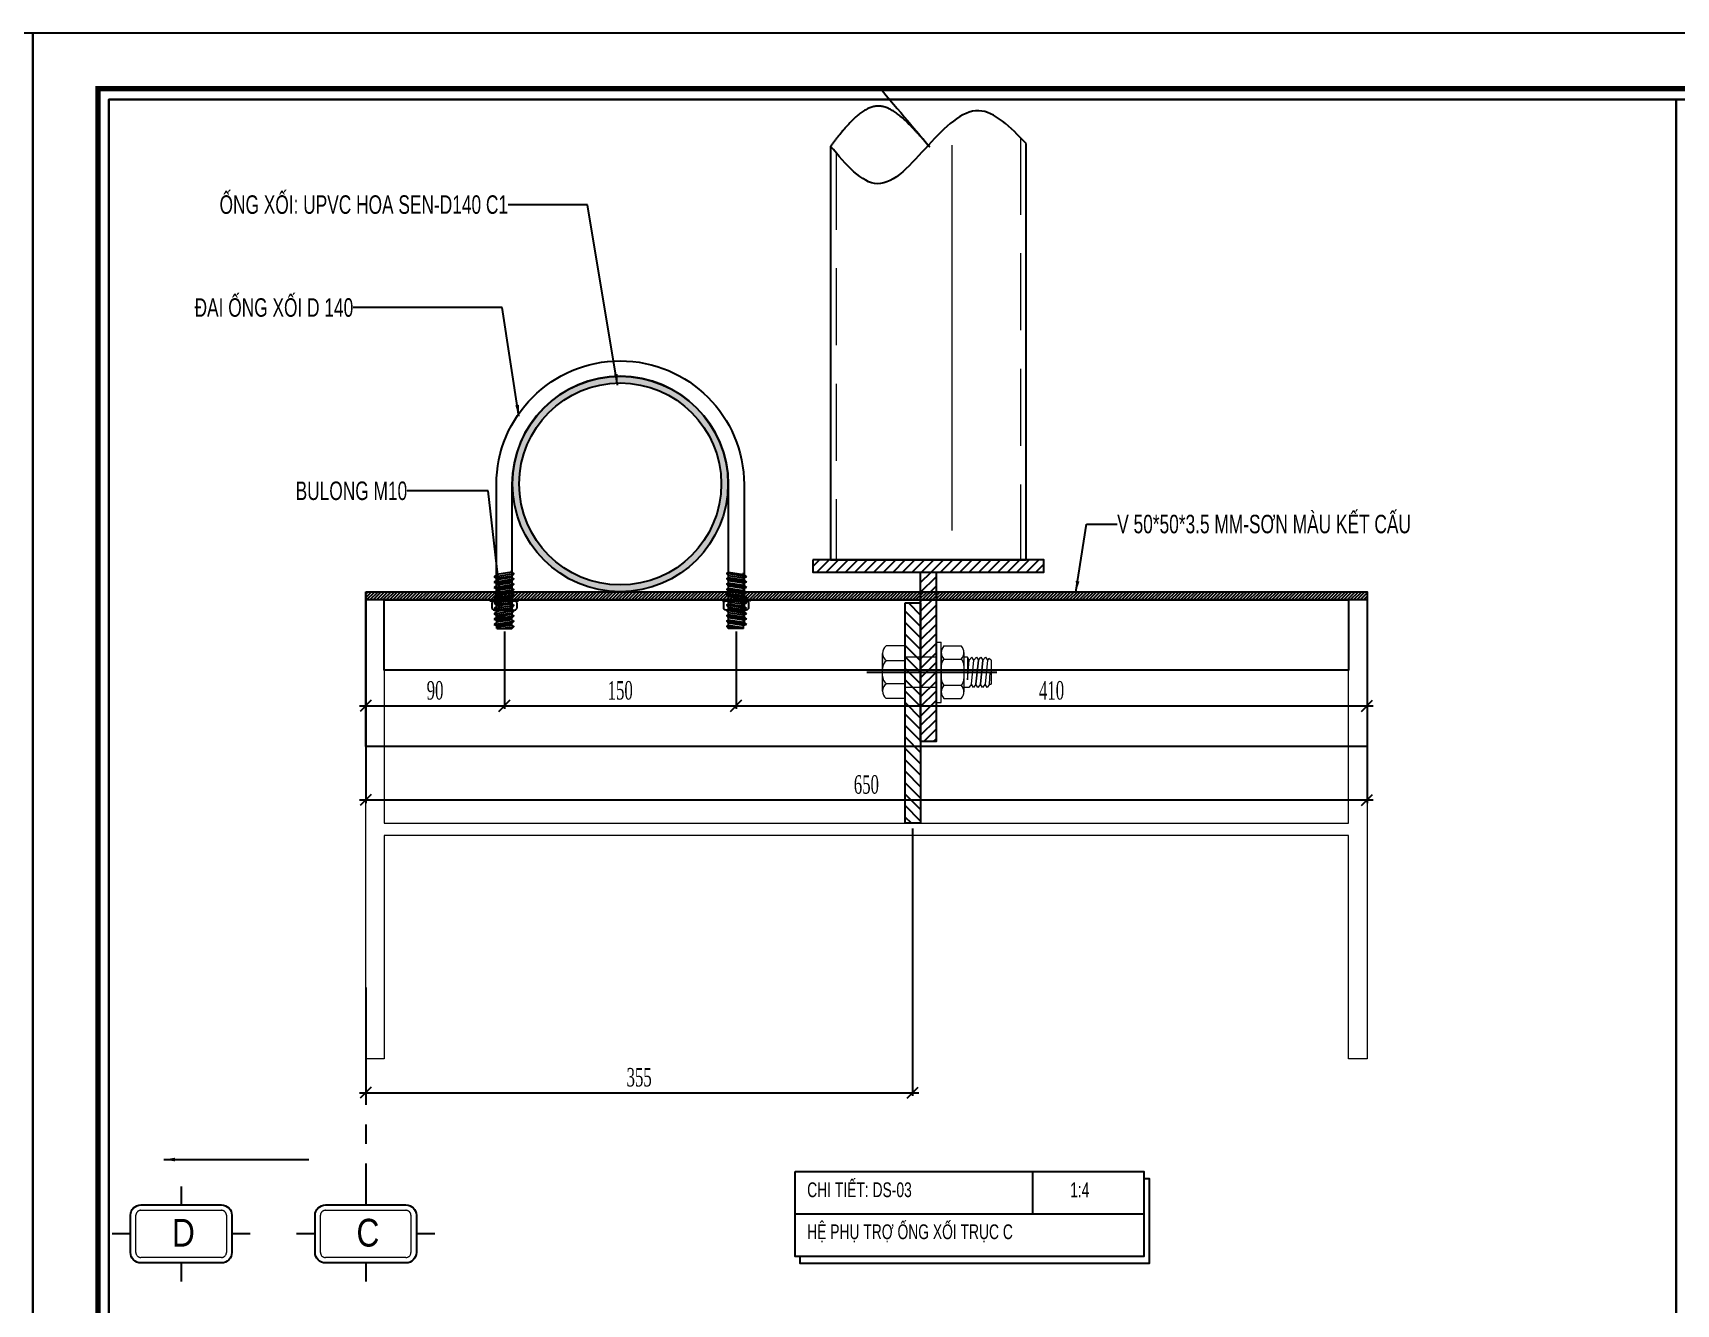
# Model space of a CAD drawing. Header units: inches. Extents: x 1359 to 46357, y -3807 to 191.
# Drawn here: x 24919.5 to 25186.2, y -895.6 to -689.3 of the extents above; entities that cross this region are included whole.
import ezdxf
from ezdxf.enums import TextEntityAlignment as Align

# ---------------------------------------------------------------- set-up
doc = ezdxf.new("R2010")
doc.units = ezdxf.units.IN
doc.header["$MEASUREMENT"] = 0
for name, pattern in [('CENTER', [2, 1.25, -0.25, 0.25, -0.25]), ('CENTER2', [28.575000000000003, 19.05, -3.175, 3.175, -3.175]), ('HIDDEN', [0.375, 0.25, -0.125]), ('XKITLINE00', [0])]:
    doc.linetypes.add(name, pattern=pattern)
for name, color, linetype in [('2', 2, 'Continuous'), ('3', 3, 'Continuous'), ('4', 4, 'Continuous'), ('5', 5, 'Continuous'), ('6', 6, 'Continuous'), ('7', 7, 'Continuous'), ('flashing', 6, 'Continuous'), ('STRUCTURE', 1, 'Continuous')]:
    doc.layers.add(name, color=color, linetype=linetype)
for name, color, linetype, lineweight in [('250', 250, 'Continuous', 9), ('251', 251, 'Continuous', 9), ('8', 8, 'CENTER2', 13), ('Part', 1, 'Continuous', 0)]:
    doc.layers.add(name, color=color, linetype=linetype, lineweight=lineweight)
doc.styles.add('hx2', font='VHARIALN.TTF')
doc.styles.add('ST1', font='vntimeh.shx', dxfattribs={"width": 0.6})
doc.styles.add('ST1H', font='vnshxh.shx', dxfattribs={"width": 0.7})
doc.styles.add('ST4', font='VHARIALN.TTF')
doc.dimstyles.new('3', dxfattribs={"dimtxt": 3.5, "dimasz": 1.8, "dimexe": 1, "dimexo": 0, "dimgap": 1, "dimtad": 1, "dimdec": 0, "dimlfac": 3, "dimzin": 0, "dimdsep": 46, "dimtxsty": 'ST1H', "dimblk": 'OBLIQUE', "dimcen": 1, "dimdle": 1, "dimclrd": 8, "dimclre": 8, "dimclrt": 3, "dimadec": 0, "dimazin": 0, "dimtfac": 1, "dimtdec": 0, "dimtix": 1, "dimtofl": 0, "dimtmove": 1, "dimatfit": 3, "dimfxl": 0.18, "dimtfill": 1, "dimtolj": 1, "dimtzin": 0, "dimlwd": -1, "dimlwe": -1, "dimarcsym": 1})
doc.dimstyles.new('4', dxfattribs={"dimtxt": 3, "dimasz": 1.8, "dimexe": 0.5, "dimexo": 0.5, "dimgap": 1, "dimtad": 1, "dimdec": 0, "dimlfac": 4, "dimzin": 0, "dimdsep": 46, "dimtxsty": 'ST1', "dimblk": 'OBLIQUE', "dimcen": 1, "dimdle": 1, "dimclrd": 8, "dimclre": 8, "dimclrt": 3, "dimadec": 0, "dimazin": 0, "dimtfac": 1, "dimtdec": 0, "dimtix": 1, "dimtmove": 0, "dimatfit": 3, "dimfxl": 0.18, "dimtfill": 1, "dimtolj": 1, "dimtzin": 0, "dimlwd": -1, "dimlwe": -1, "dimarcsym": 1})
pattern_1 = [(225, (15450.28524551971, 6810.093598110247), (-0.7733980419227863, 0.7733980419227862), [])]

# ---------------------------------------------------------------- blocks, each defined once
blk = doc.blocks.new('A2SBCVN-D')
at = {"layer": '2', "color": 157, "linetype": 'Continuous'}
blk.add_lwpolyline([(1.091393642127514e-11, 419.9999999999854), (594.0000000000073, 419.9999999999854), (594.0000000000073, -7.275957614183426e-12), (1.091393642127514e-11, -7.275957614183426e-12)], close=True, dxfattribs=at)
at = {"layer": '2', "color": 167, "linetype": 'Continuous', "const_width": 0.8714327272984848}
blk.add_lwpolyline([(10.58816987433056, 9.067206486941359), (583.4118301256767, 9.067206486941359), (583.4118301256767, 410.9327935130568), (10.58816987433056, 410.9327935130568)], close=True, dxfattribs=at)
at = {"layer": '2', "color": 147, "linetype": 'Continuous'}
blk.add_lwpolyline([(12.33103532923997, 10.81007194152335), (581.6689646713803, 10.81007194152335), (581.6689646713876, 409.1899280584621), (12.33103532923997, 409.1899280584548)], close=True, dxfattribs=at)
at = {"layer": '3', "ltscale": 0.5, "style": 'ST4'}
for tag, height, p in [('TENBANVE', 3, (551.3444923315856, 319.3886398062677)), ('STT', 2.999999999999999, (569.2620654359798, 24.56368701454085))]:
    blk.add_attdef(tag, text='', height=height, dxfattribs=at).set_placement(p, align=Align.MIDDLE_CENTER)
blk = doc.blocks.new('_Oblique')
at = {"color": 0, "linetype": 'ByBlock', "lineweight": -2}
blk.add_line((-0.5, -0.5), (0.5, 0.5), dxfattribs=at)
blk = doc.blocks.new('*D339')
at = {"color": 8, "linetype": 'Continuous', "transparency": 16777216}
for p, q in [((24973.50723700933, -780.5286909040929), (24973.50723700933, -814.3308777917678)), ((25136.00723700945, -780.5286909040929), (25136.00723700945, -814.3308777917678)), ((24972.50723700933, -813.8308777917678), (25137.00723700945, -813.8308777917678))]:
    blk.add_line(p, q, dxfattribs=at)
at = {"layer": 'Defpoints', "color": 0, "transparency": 16777216}
for p in [(24973.50723700933, -780.0286909040929), (25136.00723700945, -780.0286909040929), (25136.00723700945, -813.8308777917678)]:
    blk.add_point(p, dxfattribs=at)
at = {"color": 8, "transparency": 16777216, "xscale": 1.8, "yscale": 1.8, "zscale": 1.8, "rotation": 180}
blk.add_blockref('_Oblique', (24973.50723700933, -813.8308777917678), dxfattribs=at)
at = {"color": 8, "transparency": 16777216, "xscale": 1.8, "yscale": 1.8, "zscale": 1.8}
blk.add_blockref('_Oblique', (25136.00723700945, -813.8308777917678), dxfattribs=at)
at = {"color": 3, "transparency": 16777216, "insert": (25054.75723700939, -811.3308777917678), "char_height": 3, "attachment_point": 5, "style": 'ST1', "bg_fill": 3, "box_fill_scale": 1.25, "bg_fill_color": 256, "bg_fill_true_color": 13158600, "bg_fill_transparency": 7624608}
blk.add_mtext('\\A1;650', dxfattribs=at)
blk = doc.blocks.new('20-4sd')
at = {"layer": '251', "linetype": 'Continuous'}
h = blk.add_hatch(color=256, dxfattribs=at)
edge = h.paths.add_edge_path()
edge.add_ellipse((-1.759459666209295, 1.25394682195838), major_axis=(-0.6015543048899789, 0.601554304889979), ratio=0.9999999999766348, start_angle=260.099385598434, end_angle=314.2081641845218)
edge.add_line((-1.747702882712474, 2.10459183691637), (-0.3791630681371316, 2.10459183691637))
edge.add_ellipse((-0.3674062837380916, 1.2539468242976), major_axis=(0.6015543032349427, 0.6015543032349426), ratio=0.9999999999768499, start_angle=45.7918358784073, end_angle=99.90061448312763)
edge = h.paths.add_edge_path()
edge.add_ellipse((1.759459666063776, 1.253946824228478), major_axis=(0.601554303294296, 0.6015543032942959), ratio=0.9999999999752125, start_angle=45.79183587838985, end_angle=99.90061448155713)
edge.add_ellipse((0.367406284174649, 1.253946823202568), major_axis=(0.6015543040029532, 0.6015543040029532), ratio=0.9999999999870529, start_angle=350.0993855543194, end_angle=404.2081641569645)
edge.add_line((0.379163068078924, 2.10459183691637), (1.747702881664736, 2.10459183691637))
h = blk.add_hatch(color=256, dxfattribs=at)
edge = h.paths.add_edge_path()
edge.add_ellipse((1.823979592125397, -4.561862244394433), major_axis=(0.6233783636934521, 0.623378363693452), ratio=0.9999999999495666, start_angle=181.3971810426293, end_angle=225.0000000165768)
edge.add_line((1.823979592358228, -5.443452380823146), (0.6079931960266549, -5.443452380823146))
edge.add_ellipse((0.6079931968124583, -4.561862242982897), major_axis=(0.6233783647121929, 0.6233783647121928), ratio=0.9999999999829469, start_angle=225.0000000004885, end_angle=268.6028189215918)
edge = h.paths.add_edge_path()
edge.add_line((0.6079931960266549, -3.338860544179624), (1.823979592358228, -3.338860544179624))
edge.add_ellipse((1.82397959206719, -4.220450680575595), major_axis=(-0.6233783636685724, 0.6233783636685725), ratio=0.9999999999404405, start_angle=-45.00000002062124, end_angle=-1.397181045707535)
edge.add_ellipse((0.607993196870666, -4.220450681994407), major_axis=(-0.6233783646923979, 0.6233783646923982), ratio=0.9999999999809288, start_angle=-88.60281891820291, end_angle=-44.99999994569288)
edge = h.paths.add_edge_path()
edge.add_ellipse((-0.6079931979475077, -4.220450681950751), major_axis=(0.6233783646480486, 0.6233783646480485), ratio=0.9999999999926854, start_angle=44.99999994535609, end_angle=88.60281891877352)
edge.add_ellipse((-1.82397959206719, -4.220450677948975), major_axis=(-0.6233783618215938, 0.6233783618215938), ratio=0.9999999999876326, start_angle=-88.60281902281301, end_angle=-45.00000004953327)
edge.add_line((-1.82397959131049, -3.338860544179624), (-0.6079931971034966, -3.338860544179624))
edge = h.paths.add_edge_path()
edge.add_ellipse((-0.6079931978893001, -4.561862243026553), major_axis=(0.6233783646637654, 0.6233783646637654), ratio=0.9999999999554877, start_angle=181.3971810779072, end_angle=225.0000000523456)
edge.add_line((-0.6079931971034966, -5.443452380823146), (-1.82397959131049, -5.443452380823146))
edge.add_ellipse((-1.823979592125397, -4.56186224702833), major_axis=(0.623378361848733, 0.6233783618487329), ratio=0.9999999999781566, start_angle=225.0000000535877, end_angle=268.6028190262178)
blk.add_line((-1.063432974362513, 1.164153218269348e-10), (-1.063432974362513, 1.74644221876224), dxfattribs=at)
at = {"layer": '5', "linetype": 'Continuous', "ltscale": 0.2}
blk.add_line((4.94765117764473e-10, 3.547279271628213), (4.94765117764473e-10, -8.495660170912743), dxfattribs=at)
at = {"layer": '8', "linetype": 'Continuous'}
for p, q in [((-2.431972789985593, 0), (-2.431972789985593, 1.778297062275669)), ((1.747702881606529, 2.10459183691637), (-1.747702882712474, 2.10459183691637)), ((1.063432975381147, 1.164153218269348e-10), (1.063432975381147, 1.74644221876224)), ((2.431972789985593, 1.164153218269348e-10), (2.431972789985593, 1.778297062432102)), ((-2.431972789985593, 0), (2.431972789985593, 0)), ((-1.403061225079, -2.857142857104918), (-1.403061225020792, -5.420079105533659e-05)), ((1.403061224991689, -2.857142857028521), (1.403061224991689, -5.420079105533659e-05)), ((2.796768707485171, -2.857142856988503), (-2.796768707572483, -2.857142857144936)), ((-2.796768707572483, -2.857142857144936), (-2.796768707572483, -3.338860544412455)), ((2.796768707485171, -2.857142856988503), (2.796768707485171, -3.338860544179624)), ((2.796768707485171, -3.338860544179624), (-2.796768707572483, -3.338860544412455)), ((-2.431972790043801, -3.58205782326695), (-2.431972790043801, -5.200255102125084)), ((-1.702380952890962, -3.338860544179624), (1.702380952803651, -3.338860544179624)), ((-1.215986395807704, -3.582057822994102), (-1.215986395807704, -5.200255101968651)), ((1.215986394701758, -3.582057822994102), (1.215986394701758, -5.200255101968651)), ((1.215986394701758, -3.582057822994102), (1.215986394701758, -5.200255101968651)), ((2.43197278995649, -3.582057822994102), (2.43197278995649, -5.200255101968651)), ((-1.823979591339594, -5.443452380823146), (1.823979592358228, -5.443452380823146)), ((-1.702380952890962, -5.443452380823146), (1.702380952803651, -5.443452380823146)), ((-1.403061225049896, -5.760567082441412), (-1.403061225049896, -5.443452380823146)), ((-1.12244898013887, -5.9429650416605), (-1.403061225049896, -5.760567082441412)), ((-1.403061225049896, -5.760567082441412), (0.7015306116663851, -5.760567082441412)), ((-1.403061225049896, -6.181485449724278), (-1.12244898013887, -5.9429650416605)), ((0.7015306116663851, -5.760567082441412), (-1.12244898013887, -5.9429650416605)), ((1.122448980080662, -6.139393613168068), (1.403061224991689, -5.90087320510429)), ((1.403061224991689, -5.90087320510429), (1.403061224991689, -5.443452380823146)), ((-1.12244898013887, -6.363883408903348), (-1.403061225049896, -6.181485449724278)), ((-1.12244898013887, -6.363883408903348), (-1.403061225049896, -6.602403817356389)), ((-1.403061225049896, -6.602403817356389), (-1.12244898013887, -6.784801776262611)), ((-1.12244898013887, -6.784801776262611), (-1.403061225049896, -7.023322184755671)), ((-1.403061225049896, -7.023322184755671), (-1.12244898013887, -7.205720143934741)), ((-1.12244898013887, -7.205720143934741), (-1.403061225049896, -7.444240551998519)), ((-1.403061225049896, -7.444240551998519), (-1.12244898013887, -7.626638511294004)), ((1.122448980080662, -6.139393613168068), (-1.12244898013887, -6.363883408903348)), ((-1.12244898013887, -6.784801776262611), (1.122448980080662, -6.560311980567349)), ((1.122448980080662, -6.560311980567349), (-1.12244898013887, -6.784801776262611)), ((-1.12244898013887, -7.205720143934741), (1.122448980080662, -6.981230347926612)), ((1.122448980080662, -6.981230347926612), (-1.12244898013887, -7.205720143934741)), ((-1.12244898013887, -7.626638511294004), (1.122448980080662, -7.402148715049407)), ((1.403061224991689, -6.321791572347138), (1.122448980080662, -6.139393613168068)), ((1.122448980080662, -6.560311980567349), (1.403061224991689, -6.321791572347138)), ((1.403061224991689, -6.742709939586348), (1.122448980080662, -6.560311980567349)), ((1.122448980080662, -6.981230347926612), (1.403061224991689, -6.742709939586348)), ((1.403061224991689, -7.163628306985629), (1.122448980080662, -6.981230347926612)), ((1.122448980080662, -7.402148715049407), (1.403061224991689, -7.163628306985629)), ((1.403061224991689, -7.584546674621379), (1.122448980080662, -7.402148715049407)), ((1.122448980080662, -7.823067082412308), (1.403061224991689, -7.584546674621379)), ((-1.262755100498907, -7.745898715071235), (-1.12244898013887, -7.626638511294004)), ((-1.12244898013887, -7.963373204915115), (-1.262755100498907, -7.745898715071235)), ((-1.12244898013887, -7.963373204915115), (1.122448980080662, -7.963373204915115)), ((1.122448980080662, -7.823067082412308), (4.94765117764473e-10, -7.891004783738026)), ((4.94765117764473e-10, -7.963373204915115), (4.94765117764473e-10, -7.891004783738026)), ((4.94765117764473e-10, -7.891004783738026), (4.94765117764473e-10, -7.963373204915115)), ((1.122448980080662, -7.823067082412308), (1.122448980080662, -7.963373204915115))]:
    blk.add_line(p, q, dxfattribs=at)
at = {"layer": '8', "linetype": 'Continuous', "extrusion": (0, 0, -1)}
for centre, major_axis, ratio, start_param, end_param in [((-1.75945966647123, 1.253946823257138), (0.6015543039919803, 0.6015543039919804), 0.9999999999621754, 4.586135294371404, 6.455983626424244), ((-0.3674062843783759, 1.253946823257138), (0.6015543040104581, 0.6015543040104582), 0.9999999999660201, 4.539590661159192, 5.511607288455195), ((1.759459665365284, 1.253946823257138), (0.6015543039955626, 0.6015543039955629), 0.999999999994589, 4.539590661154353, 6.409438993195561), ((-1.823979591339594, -4.220450680350041), (-0.6233783634504945, 0.6233783634504944), 0.9999999999772056, 0.02438540751693826, 1.546410919255164), ((1.823979592358228, -4.220450680350041), (-0.6233783634504945, 0.6233783634504944), 0.9999999999772056, 0.02438540751693826, 1.546410919255164), ((-1.823979591339594, -4.561862244881922), (0.6233783634504945, 0.6233783634504946), 0.9999999999772056, 1.595181734334629, 3.117207246072854), ((-0.6079931971617043, -4.561862244881922), (-0.6233783634601564, 0.6233783634601563), 0.9999999999569863, 3.926990817008748, 4.688003572851141), ((0.6079931960266549, -4.561862244881922), (0.6233783634601563, 0.6233783634601564), 0.9999999999569864, 1.595181734328445, 2.356194490170838), ((1.823979592358228, -4.561862244881922), (0.6233783634504945, 0.6233783634504946), 0.9999999999772056, 1.595181734334629, 3.117207246072854)]:
    blk.add_ellipse(centre, major_axis=major_axis, ratio=ratio, start_param=start_param, end_param=end_param, dxfattribs=at)
at = {"layer": '8', "linetype": 'Continuous', "extrusion": (0, 0, -0.9999999999999998)}
for centre, major_axis, ratio, start_param, end_param in [((0.367406283330638, 1.253946823257138), (-0.6015543040104581, 0.6015543040104581), 0.9999999999660203, 0.7715780187243905, 1.743594646020395), ((-0.6079931971617043, -4.220450680350041), (-0.6233783634322816, 0.6233783634322816), 0.9999999999918515, 0.02438540753479524, 0.7853981634015225), ((0.6079931960266549, -4.220450680350041), (0.6233783634322816, 0.6233783634322816), 0.9999999999918521, -0.7853981634015224, -0.02438540753479534)]:
    blk.add_ellipse(centre, major_axis=major_axis, ratio=ratio, start_param=start_param, end_param=end_param, dxfattribs=at)
blk = doc.blocks.new('*D340')
at = {"color": 8, "linetype": 'Continuous', "transparency": 16777216}
for p, q in [((25062.26241697044, -818.4498457345442), (25062.26241697044, -861.8402720019271)), ((24973.50723700933, -855.6116306270319), (24973.50723700933, -861.8402720019271)), ((24972.50723700933, -861.3402720019271), (25063.26241697044, -861.3402720019271))]:
    blk.add_line(p, q, dxfattribs=at)
at = {"layer": 'Defpoints', "color": 0, "transparency": 16777216}
for p in [(25062.26241697044, -817.9498457345442), (24973.50723700933, -855.1116306270319), (25062.26241697044, -861.3402720019271)]:
    blk.add_point(p, dxfattribs=at)
at = {"color": 8, "transparency": 16777216, "xscale": 1.8, "yscale": 1.8, "zscale": 1.8, "rotation": 180}
blk.add_blockref('_Oblique', (24973.50723700933, -861.3402720019271), dxfattribs=at)
at = {"color": 8, "transparency": 16777216, "xscale": 1.8, "yscale": 1.8, "zscale": 1.8}
blk.add_blockref('_Oblique', (25062.26241697044, -861.3402720019271), dxfattribs=at)
at = {"color": 3, "transparency": 16777216, "insert": (25017.88482698988, -858.8402720019271), "char_height": 3, "attachment_point": 5, "style": 'ST1', "bg_fill": 3, "box_fill_scale": 1.25, "bg_fill_color": 256, "bg_fill_true_color": 13158600, "bg_fill_transparency": 7626156}
blk.add_mtext('\\A1;355', dxfattribs=at)
blk = doc.blocks.new('A$C5CEA6A65')
at = {"layer": '7'}
for p, q in [((0.2749502682709135, 4.443051352696784), (0.2749502682709135, 3.404839639326383)), ((0.8553731252322905, 4.736352352672839), (3.930595980433282, 4.736352352672839)), ((0.8553731252322905, 4.736352352672839), (3.930595980433282, 4.736352352672839)), ((0.8553731252322905, 4.736352352672839), (3.930595980433282, 4.736352352672839)), ((0.8553731252322905, 3.111538639452192), (3.930595980433282, 3.111538639452192)), ((1.435795981844421, 4.443051352602197), (1.435795981844421, 3.404839639522834)), ((3.35017312358832, 4.443051352602197), (3.35017312358832, 3.404839639522834)), ((4.511018837161828, 4.443051352602197), (4.511018837161828, 3.40483963942097))]:
    blk.add_line(p, q, dxfattribs=at)
blk.add_lwpolyline([(4.785955979896244, 4.736352352672839), (4.785955979896244, 4.88539235261851), (1.312553649768233e-05, 4.88539235261851), (1.312553649768233e-05, 4.736352352672839)], close=True, dxfattribs=at)
for centre, radius, start, end in [((0.8553731252322905, 4.015393049528939), 0.7209593032272004, 36.38296368869313, 143.6170363113069), ((0.8553731252322905, 3.832497942690679), 0.7209593032272004, 216.3829636886931, 323.6170363113068), ((2.392984552716371, 3.027808166967588), 1.708544185773726, 55.92785501076606, 124.0721449892339), ((2.392984552716371, 4.820082825157442), 1.708544185773726, 235.9278550107661, 304.0721449892339), ((3.930595980433282, 4.015393049528939), 0.7209593032272004, 36.38296368869313, 143.6170363113069), ((3.930595980433282, 3.832497942690679), 0.7209593032272004, 216.3829636886931, 323.6170363113068)]:
    blk.add_arc(centre, radius, start, end, dxfattribs=at)
at = {"layer": 'STRUCTURE', "color": 1, "linetype": 'Continuous'}
for p, q in [((0.6369295753538609, 8.790387337045104), (3.988439539039973, 9.347911263168498)), ((0.636929577041883, 7.892081422949559), (3.988439540727995, 8.449605349058402)), ((1.12912770913681, 9.187081457268505), (1.129127708612941, 9.49012784459046)), ((1.129127710824832, 8.288775543165684), (1.129127710242756, 8.59182193048764)), ((3.656841379590333, 9.567489019202185), (3.656841379066464, 9.87053540652414)), ((3.656841381278355, 8.669183105099364), (3.656841380696278, 8.972229492428596)), ((0.6369295787299052, 6.993775508846738), (3.988439542416018, 7.551299434962857)), ((0.6369295804179274, 6.095469594743918), (3.98843954410404, 6.652993520867312)), ((0.6369295820477419, 5.196800365534727), (3.988439545733854, 5.754324291650846)), ((1.129127712512854, 7.390469629062864), (1.129127711930778, 7.69351601638482)), ((1.129127714142669, 6.492163714967319), (1.129127713560592, 6.795210102289275)), ((1.129127715830691, 5.593494485758129), (1.129127715248615, 5.896540873087361)), ((3.656841382966377, 7.770877190996544), (3.6568413823843, 8.0739235783185)), ((3.656841384654399, 6.872571276900999), (3.656841384014115, 7.175617664222955)), ((3.656841386284214, 5.973902047684533), (3.656841385760345, 6.276948435013765)), ((0.636929583735764, 4.298494451431907), (3.988439547421876, 4.856018377555301)), ((0.6369295854237862, 3.400188537329086), (3.988439549109899, 3.957712463459757)), ((0.6369295871118084, 2.501882623233541), (3.988439550797921, 3.059406549356936)), ((1.129127717518713, 4.695188571655308), (1.129127716936637, 4.998234958977264)), ((1.129127719206735, 3.796882657552487), (1.129127718624659, 4.099929044881719)), ((1.12912772083655, 2.898576743449667), (1.129127720312681, 3.201623130778898)), ((3.656841387972236, 5.075596133581712), (3.656841387448367, 5.378642520910944)), ((3.656841389660258, 4.177290219478891), (3.656841389078181, 4.480336606808123)), ((3.65684139134828, 3.278984305383347), (3.656841390707996, 3.582030692712578)), ((0.6369295887998305, 1.603213394017075), (3.988439552427735, 2.160737320147746)), ((0.636929590429645, 0.7049074799215305), (3.988439554115757, 1.262431406037649)), ((1.129127722524572, 1.999907514247752), (1.129127721942496, 2.302953901569708)), ((1.129127724212594, 1.101601600137656), (1.129127723630518, 1.404647987466888)), ((1.129127725900616, 4.496185283642262e-06), (1.12912772531854, 0.5063420733640669)), ((1.799555656732991, 4.496199835557491e-06), (3.98843955580378, 0.3641254919421044)), ((3.656841393036302, 2.380315076181432), (3.656841392396018, 2.683361463503388)), ((3.656841394666117, 1.482009162071336), (3.656841394142248, 1.785055549400568)), ((3.656841396295931, 0.5837032479757909), (3.65684139583027, 0.8867496352977469))]:
    blk.add_line(p, q, dxfattribs=at)
for points in [[(0.6369295753538609, 8.790387337045104), (1.129127710242756, 8.591458615388547), (3.659584311710205, 8.983790267418954), (3.988439539039973, 9.347911263168498), (3.656841379590333, 9.567489019202185), (1.12912770913681, 9.187081457268505), (0.6369295753538609, 8.790387337045104)], [(0.636929577041883, 7.892081422949559), (1.129127711930778, 7.69315270127845), (3.659584313398227, 8.085484353316133), (3.988439540727995, 8.449605349058402), (3.656841381278355, 8.669183105099364), (1.129127710824832, 8.288775543165684), (0.636929577041883, 7.892081422949559)], [(0.6369295787299052, 6.993775508846738), (1.129127713560592, 6.794846787182905), (3.659584315086249, 7.187178439213312), (3.988439542416018, 7.551299434962857), (3.656841382966377, 7.770877190996544), (1.129127712512854, 7.390469629062864), (0.6369295787299052, 6.993775508846738)], [(0.6369295804179274, 6.095469594743918), (1.129127715248615, 5.896540873087361), (3.659584316774271, 6.288872525110492), (3.98843954410404, 6.652993520867312), (3.656841384654399, 6.872571276900999), (1.129127714142669, 6.492163714967319), (0.6369295804179274, 6.095469594743918)], [(0.6369295820477419, 5.196800365534727), (1.129127716936637, 4.997871643870894), (3.659584318462294, 5.390203295908577), (3.988439545733854, 5.754324291650846), (3.656841386284214, 5.973902047684533), (1.129127715830691, 5.593494485758129), (0.6369295820477419, 5.196800365534727)], [(0.636929583735764, 4.298494451431907), (1.129127718624659, 4.099565729768074), (3.659584320092108, 4.491897381805757), (3.988439547421876, 4.856018377555301), (3.656841387972236, 5.075596133581712), (1.129127717518713, 4.695188571655308), (0.636929583735764, 4.298494451431907)], [(0.6369295854237862, 3.400188537329086), (1.129127720312681, 3.201259815672529), (3.65958432178013, 3.593591467702936), (3.988439549109899, 3.957712463459757), (3.656841389660258, 4.177290219478891), (1.129127719206735, 3.796882657552487), (0.6369295854237862, 3.400188537329086)], [(0.6369295871118084, 2.501882623233541), (1.129127721942496, 2.302953901569708), (3.659584323468152, 2.695285553607391), (3.988439550797921, 3.059406549356936), (3.65684139134828, 3.278984305383347), (1.12912772083655, 2.898576743449667), (0.6369295871118084, 2.501882623233541)], [(0.6369295887998305, 1.603213394017075), (1.129127723630518, 1.404284672360518), (3.659584325156175, 1.796616324390925), (3.988439552427735, 2.160737320147746), (3.656841393036302, 2.380315076181432), (1.129127722524572, 1.999907514247752), (0.6369295887998305, 1.603213394017075)], [(0.636929590429645, 0.7049074799215305), (1.12912772531854, 0.5059787582576973), (3.659584326844197, 0.8983104102953803), (3.988439554115757, 1.262431406037649), (3.656841394666117, 1.482009162071336), (1.129127724212594, 1.101601600137656), (0.636929590429645, 0.7049074799215305)], [(1.129127725900616, 4.496199835557491e-06), (3.659584328474011, 4.496199835557491e-06), (3.98843955580378, 0.3641254919421044), (3.656841396295931, 0.5837032479757909), (1.129127725900616, 0.2032956859984552)]]:
    blk.add_lwpolyline(points, dxfattribs=at)
blk = doc.blocks.new('TENTRUC')
at = {"layer": '7'}
for p, q in [((0, 8.266970550143014), (0, 10.2649427518736)), ((-7.478138170827151, 5.132471375934983), (-5.480165969089285, 5.132471375934983)), ((5.48016596908019, 5.132471375934983), (7.478138170818056, 5.132471375934983)), ((0, 0), (0, 1.997972201734228))]:
    blk.add_line(p, q, dxfattribs=at)
blk.add_lwpolyline([(-4.35629096908815, 8.266970550143014), (4.356290969080874, 8.266970550143014, -0.414213562373095), (5.48016596908019, 7.143095550134603), (5.48016596908019, 3.121847201731725, -0.4142135623731356), (4.356290969080874, 1.997972201734228), (-4.356290969089969, 1.997972201734228, -0.414213562373095), (-5.480165969089285, 3.121847201731725), (-5.480165969089285, 7.143095550134603, -0.414213562373095)], format="xyb", close=True, dxfattribs=at)
at = {"layer": '8', "ltscale": 15}
blk.add_lwpolyline([(-4.35629096908815, 7.684228657955828), (4.356290969080874, 7.684228657955828, -0.4142135623730951), (4.897424076907555, 7.143095550134603), (4.897424076907555, 3.121847201731725, -0.4142135623731794), (4.356290969080874, 2.580714093910501), (-4.356290969089969, 2.580714093921415, -0.4142135623730951), (-4.897424076914831, 3.121847201731725), (-4.897424076914831, 7.143095550134603, -0.4142135623730951)], format="xyb", close=True, dxfattribs=at)
at = {"style": 'hx2'}
blk.add_attdef('TR', text='', height=3, dxfattribs=at).set_placement((-0.2163043060645577, 3.54101280746363), align=Align.CENTER)
blk = doc.blocks.new('*D341')
at = {"color": 8, "linetype": 'Continuous', "transparency": 16777216}
for p, q in [((24973.50723700933, -780.5286909040929), (24973.50723700933, -799.0574260915055)), ((24996.01485540658, -786.5079743694748), (24996.01485540658, -799.0574260915055)), ((24972.50723700933, -798.5574260915055), (24997.01485540658, -798.5574260915055))]:
    blk.add_line(p, q, dxfattribs=at)
at = {"layer": 'Defpoints', "color": 0, "transparency": 16777216}
for p in [(24973.50723700933, -780.0286909040929), (24996.01485540658, -786.0079743694748), (24996.01485540658, -798.5574260915055)]:
    blk.add_point(p, dxfattribs=at)
at = {"color": 8, "transparency": 16777216, "xscale": 1.8, "yscale": 1.8, "zscale": 1.8, "rotation": 180}
blk.add_blockref('_Oblique', (24973.50723700933, -798.5574260915055), dxfattribs=at)
at = {"color": 8, "transparency": 16777216, "xscale": 1.8, "yscale": 1.8, "zscale": 1.8}
blk.add_blockref('_Oblique', (24996.01485540658, -798.5574260915055), dxfattribs=at)
at = {"color": 3, "transparency": 16777216, "insert": (24984.76104620795, -796.0574260915055), "char_height": 3, "attachment_point": 5, "style": 'ST1', "bg_fill": 3, "box_fill_scale": 1.25, "bg_fill_color": 256, "bg_fill_true_color": 13158600, "bg_fill_transparency": 7626156}
blk.add_mtext('\\A1;90', dxfattribs=at)
blk = doc.blocks.new('*D342')
at = {"color": 8, "linetype": 'Continuous', "transparency": 16777216}
for p, q in [((24996.01485540658, -786.5079743694748), (24996.01485540658, -799.0574260915055)), ((25033.61067342162, -786.5079743694748), (25033.61067342162, -799.0574260915055)), ((24995.01485540658, -798.5574260915055), (25034.61067342162, -798.5574260915055))]:
    blk.add_line(p, q, dxfattribs=at)
at = {"layer": 'Defpoints', "color": 0, "transparency": 16777216}
for p in [(24996.01485540658, -786.0079743694748), (25033.61067342162, -786.0079743694748), (25033.61067342162, -798.5574260915055)]:
    blk.add_point(p, dxfattribs=at)
at = {"color": 8, "transparency": 16777216, "xscale": 1.8, "yscale": 1.8, "zscale": 1.8, "rotation": 180}
blk.add_blockref('_Oblique', (24996.01485540658, -798.5574260915055), dxfattribs=at)
at = {"color": 8, "transparency": 16777216, "xscale": 1.8, "yscale": 1.8, "zscale": 1.8}
blk.add_blockref('_Oblique', (25033.61067342162, -798.5574260915055), dxfattribs=at)
at = {"color": 3, "transparency": 16777216, "insert": (25014.8127644141, -796.0574260915055), "char_height": 3, "attachment_point": 5, "style": 'ST1', "bg_fill": 3, "box_fill_scale": 1.25, "bg_fill_color": 256, "bg_fill_true_color": 13158600, "bg_fill_transparency": 345660}
blk.add_mtext('\\A1;150', dxfattribs=at)
blk = doc.blocks.new('*D343')
at = {"color": 8, "linetype": 'Continuous', "transparency": 16777216}
for p, q in [((25136.00723700945, -780.5286909040929), (25136.00723700945, -799.0574260915055)), ((25033.61067342162, -786.5079743694748), (25033.61067342162, -799.0574260915055)), ((25032.61067342162, -798.5574260915055), (25137.00723700945, -798.5574260915055))]:
    blk.add_line(p, q, dxfattribs=at)
at = {"layer": 'Defpoints', "color": 0, "transparency": 16777216}
for p in [(25136.00723700945, -780.0286909040929), (25033.61067342162, -786.0079743694748), (25136.00723700945, -798.5574260915055)]:
    blk.add_point(p, dxfattribs=at)
at = {"color": 8, "transparency": 16777216, "xscale": 1.8, "yscale": 1.8, "zscale": 1.8, "rotation": 180}
blk.add_blockref('_Oblique', (25033.61067342162, -798.5574260915055), dxfattribs=at)
at = {"color": 8, "transparency": 16777216, "xscale": 1.8, "yscale": 1.8, "zscale": 1.8}
blk.add_blockref('_Oblique', (25136.00723700945, -798.5574260915055), dxfattribs=at)
at = {"color": 3, "transparency": 16777216, "insert": (25084.80895521553, -796.0574260915055), "char_height": 3, "attachment_point": 5, "style": 'ST1', "bg_fill": 3, "box_fill_scale": 1.25, "bg_fill_color": 256, "bg_fill_true_color": 13158600, "bg_fill_transparency": 6815859}
blk.add_mtext('\\A1;410', dxfattribs=at)

msp = doc.modelspace()

# ---------------------------------------------------------------- hatches: boundary and pattern name
at = {"true_color": 0xfa051e}
h = msp.add_hatch(dxfattribs=at)
h.set_pattern_fill('ANSI31', color=1, scale=3, style=0)
h.set_pattern_definition([(45.00000000000001, (-329175.3425085236, 35687.45920105214), (-0.2651650429449553, 0.2651650429449554), [])])
h.paths.add_polyline_path([(24973.50723700933, -780.0286909040929), (25136.00723700945, -780.0286909040929), (25136.00723700945, -781.3446495974254), (24973.50723700933, -781.3446495974254)])
at = {"layer": '6'}
h = msp.add_hatch(dxfattribs=at)
h.set_pattern_fill('ANSI31', color=256, scale=8.75, angle=-90.00000000000001, style=0)
h.set_pattern_definition(pattern_1)
h.paths.add_polyline_path([(25046.06394473056, -774.844649596494), (25046.06394473056, -776.8446495970761), (25083.56394473149, -776.8446495970761), (25083.56394473149, -774.844649596494)])

# ---------------------------------------------------------------- linework, layer by layer
at = {"color": 9}
msp.add_line((25081.69829917285, -874.1277176058538), (25081.69829917285, -881.0273910215365), dxfattribs=at)
at = {"color": 8}
msp.add_lwpolyline([(25186.1675642369, -700.1505939304479), (25440.51205656818, -700.1505939304479), (25440.51205656818, -899.3405219889137), (25186.1675642369, -899.3405219889137)], close=True, dxfattribs=at)
at = {"color": 1, "true_color": 0xfa051e}
for points in [[(24973.50723700933, -780.0286909040929), (25136.00723700945, -780.0286909040929), (25136.00723700945, -805.1396930035312), (24973.50723700933, -805.1396930035312)], [(24973.50723700933, -780.0286909040929), (25136.00723700945, -780.0286909040929), (25136.00723700945, -781.3446495974254), (24973.50723700933, -781.3446495974254)]]:
    msp.add_lwpolyline(points, close=True, dxfattribs=at)
at = {"layer": '250', "linetype": 'CENTER', "ltscale": 50}
msp.add_line((25068.62941810382, -707.576163856434), (25068.62941810382, -776.8446495970761), dxfattribs=at)
at = {"layer": '251', "linetype": 'HIDDEN', "ltscale": 50}
for p, q in [((25079.78824000305, -706.3586849619219), (25079.78823551128, -774.844649596494)), ((25049.83965824696, -708.7879891672687), (25049.83965395077, -774.844649596494))]:
    msp.add_line(p, q, dxfattribs=at)
at = {"layer": '4'}
msp.add_lwpolyline([(25048.9389491129, -707.7188434753384), (25048.93894473196, -774.844649596494), (25080.68894473335, -774.844649596494), (25080.68894914689, -707.271975251851)], dxfattribs=at)
msp.add_open_spline([(25064.81333401671, -707.5768299982933), (25062.03096468246, -704.4717310508763), (25056.74080894759, -698.0278024039048), (25051.50285141554, -704.372474685782), (25048.9389491129, -707.718843479413)], degree=3, knots=[2.062498502405179, 2.062498502453949, 2.062498502453949, 2.062498502453949, 3.157677537822279, 4.207743458807192, 4.207743458807192, 4.207743458807192, 4.207743458807192], dxfattribs=at)
msp.add_spline([(25080.68894914689, -707.271975251851), (25072.9922178468, -701.976083962601), (25064.81333401671, -707.5768299974784), (25056.56479279802, -713.8262203196114), (25048.9389491129, -707.7188434753384)], degree=3, dxfattribs=at)
at = {"layer": '6'}
msp.add_lwpolyline([(25046.06394473056, -774.844649596494), (25046.06394473056, -776.8446495970761), (25083.56394473149, -776.8446495970761), (25083.56394473149, -774.844649596494), (25046.06394473056, -774.844649596494)], dxfattribs=at)
at = {"layer": 'Part', "color": 2, "linetype": 'XKITLINE00', "lineweight": 0}
msp.add_lwpolyline([(24973.50723700933, -781.3446495974254), (24976.50723700939, -781.3446495974254), (24976.50723700939, -817.5946495974254), (25133.00723700933, -817.5946495974254), (25133.00723700945, -781.3446495974254), (25136.00723700945, -781.3446495974254), (25136.00723700945, -855.8446495974254), (25133.00723700945, -855.8446495974254), (25133.00723700933, -819.5946495983567), (24976.50723700939, -819.5946495974254), (24976.50723700939, -855.8446495974254), (24973.50723700933, -855.8446495974254)], close=True, dxfattribs=at)

# ---------------------------------------------------------------- block references
at = {"layer": '2'}
msp.add_blockref('A2SBCVN-D', (24325.49203657639, -1109.340521988903), dxfattribs=at)
at = {"layer": '3'}
ref = msp.add_blockref('TENTRUC', (24943.55866704026, -876.547608645114), dxfattribs=dict(at, xscale=1.5, yscale=1.5, zscale=1.5, rotation=180))
ref.add_attrib('TR', 'd', dxfattribs={"layer": '0', "height": 4.5, "style": 'hx2'}).set_placement((24943.91688884702, -886.3008058917817), align=Align.CENTER)
ref = msp.add_blockref('TENTRUC', (24973.50723700933, -876.547608645114), dxfattribs=dict(at, xscale=1.5, yscale=1.5, zscale=1.5, rotation=180))
ref.add_attrib('TR', 'c', dxfattribs={"layer": '0', "height": 4.5, "style": 'hx2'}).set_placement((24973.86545881609, -886.3008058917817), align=Align.CENTER)

# ---------------------------------------------------------------- texts
at = {"layer": '3', "insert": (25095.46656969859, -769.0680386486474), "char_height": 3, "attachment_point": 4, "style": 'ST1H', "bg_fill": 2}
msp.add_mtext('\\A1;v 50*50*3.5 mm-s¬n mµu kÕt cÊu', dxfattribs=at)

# ---------------------------------------------------------------- leaders
at = {"color": 8}
msp.add_leader([(24940.75460743091, -872.1775624227971), (24964.2885998913, -872.1775624227971)], dimstyle='4', override={"dimgap": 1, "dimtad": 0}, dxfattribs=at)

# ---------------------------------------------------------------- next in the draw order: dimensions: what is measured, and where the dimension line sits
dim = msp.add_linear_dim(base=(25136.00723700945, -813.8308777917678), p1=(24973.50723700933, -780.0286909040929), p2=(25136.00723700945, -780.0286909040929), dimstyle='4', dxfattribs=at)
dim.commit()
dim.dimension.update_dxf_attribs({"geometry": '*D339', "text_midpoint": (25054.75723700939, -811.3308777917678)})

# ---------------------------------------------------------------- next in the draw order: hatches: boundary and pattern name
at = {"layer": '6'}
h = msp.add_hatch(dxfattribs=at)
h.set_pattern_fill('ANSI31', color=256, scale=8.75, angle=-90.00000000000001, style=0)
h.set_pattern_definition(pattern_1)
h.paths.add_polyline_path([(25063.56394473056, -776.8446495970761), (25066.06394473149, -776.8446495970761), (25066.06394473149, -804.3446495967269), (25063.56394473056, -804.3446495967269)])
at = {"layer": '6', "ltscale": 10}
h = msp.add_hatch(dxfattribs=at)
h.set_pattern_fill('ANSI31', color=150, scale=10.5, angle=-90.00000000000001, style=0)
h.set_pattern_definition([(315.0000000000001, (34674.34264394372, 6810.09359811025), (0.9280776503073432, 0.9280776503073438), [])])
h.paths.add_polyline_path([(25061.06394473289, -781.844649596494), (25063.56394473056, -781.844649596494), (25063.56394473056, -817.5946495974254), (25061.06394473289, -817.5946495974254)])
at = {"layer": 'flashing'}
h = msp.add_hatch(color=0, dxfattribs=at)
h.paths.add_polyline_path([(24997.33094453569, -762.546871025555, 1), (25032.29458429279, -762.546871025555, 1)])
h.paths.add_polyline_path([(25031.20197055036, -762.546871025555, -1), (24998.42355827812, -762.546871025555, -1)], flags=16)

# ---------------------------------------------------------------- next in the draw order: linework, layer by layer
at = {"layer": '6'}
msp.add_lwpolyline([(25063.56394473056, -776.8446495970761), (25066.06394473149, -776.8446495970761), (25066.06394473149, -804.3446495967269), (25063.56394473056, -804.3446495967269)], close=True, dxfattribs=at)
at = {"layer": '6', "color": 150, "ltscale": 10}
msp.add_lwpolyline([(25061.06394473289, -781.844649596494), (25063.56394473056, -781.844649596494), (25063.56394473056, -817.5946495974254), (25061.06394473289, -817.5946495974254)], close=True, dxfattribs=at)
at = {"layer": 'flashing'}
msp.add_lwpolyline([(25032.40584952049, -785.0334222106994), (25032.40584952049, -762.6581362534062, 0.9999999999999998), (24997.21967930771, -762.6581362534062), (24997.22012345498, -784.227633450655), (24994.72012345526, -784.227670342626), (24994.71967930771, -762.6581362534062, -1), (25034.90584952049, -762.6581362534062), (25034.90584952049, -785.0334222106994)], format="xyb", close=True, dxfattribs=at)
for radius in [17.48181987853854, 16.38920613612989]:
    msp.add_circle((25014.8127644141, -762.546871025555), radius, dxfattribs=at)

# ---------------------------------------------------------------- next in the draw order: block references
at = {"color": 8, "yscale": 0.9545454545482244, "zscale": 0.9545454545454546}
for p, xscale in [((24993.72933374429, -786.0079786613019), 0.9545454545350367), ((25035.89619508391, -786.0079786613019), -0.9545454545368557)]:
    msp.add_blockref('A$C5CEA6A65', p, dxfattribs=dict(at, xscale=xscale))
at = {"layer": '251', "xscale": -1.75, "yscale": 1.75, "zscale": 1.75, "rotation": 90}
msp.add_blockref('20-4sd', (25061.06394473289, -793.0946495966105), dxfattribs=at)

# ---------------------------------------------------------------- next in the draw order: leaders
at = {"color": 9}
msp.add_leader([(25088.76351002625, -780.0932061327676), (25090.46840500291, -769.0680386486474), (25095.46656969859, -769.0680386486474)], dimstyle='3', override={"dimgap": 1, "dimtad": 0}, dxfattribs=at)

# ---------------------------------------------------------------- next in the draw order: dimensions: what is measured, and where the dimension line sits
at = {"color": 8}
dim = msp.add_linear_dim(base=(25062.26241697044, -861.3402720019271), p1=(24973.50723700933, -855.1116306270319), p2=(25062.26241697044, -817.9498457345442), angle=180, dimstyle='4', dxfattribs=at)
dim.commit()
dim.dimension.update_dxf_attribs({"geometry": '*D340', "text_midpoint": (25017.88482698988, -858.8402720019271)})

# ---------------------------------------------------------------- next in the draw order: linework, layer by layer
at = {"color": 8, "linetype": 'CENTER2'}
msp.add_line((24973.50723700933, -844.2490363608899), (24973.50723700933, -876.547608645114), dxfattribs=at)
at = {"color": 8}
msp.add_lwpolyline([(24931.82307190563, -700.1505939304479), (25186.1675642369, -700.1505939304479), (25186.1675642369, -899.3405219889137), (24931.82307190563, -899.3405219889137)], close=True, dxfattribs=at)

# ---------------------------------------------------------------- next in the draw order: dimensions: what is measured, and where the dimension line sits
dim = msp.add_linear_dim(base=(24996.01485540658, -798.5574260915055), p1=(24973.50723700933, -780.0286909040929), p2=(24996.01485540658, -786.0079743694748), dimstyle='4', dxfattribs=at)
dim.commit()
dim.dimension.update_dxf_attribs({"geometry": '*D341', "text_midpoint": (24984.76104620795, -796.0574260915055)})

# ---------------------------------------------------------------- next in the draw order: dimensions: what is measured, and where the dimension line sits
dim = msp.add_linear_dim(base=(25033.61067342162, -798.5574260915055), p1=(24996.01485540658, -786.0079743694748), p2=(25033.61067342162, -786.0079743694748), dimstyle='4', override={"dimtmove": 1}, dxfattribs=at)
dim.commit()
dim.dimension.update_dxf_attribs({"geometry": '*D342', "text_midpoint": (25014.8127644141, -796.0574260915055)})

# ---------------------------------------------------------------- next in the draw order: dimensions: what is measured, and where the dimension line sits
dim = msp.add_linear_dim(base=(25136.00723700945, -798.5574260915055), p1=(25033.61067342162, -786.0079743694748), p2=(25136.00723700945, -780.0286909040929), dimstyle='4', override={"dimtmove": 1}, dxfattribs=at)
dim.commit()
dim.dimension.update_dxf_attribs({"geometry": '*D343', "text_midpoint": (25084.80895521553, -796.0574260915055)})

# ---------------------------------------------------------------- next in the draw order: linework, layer by layer
msp.add_lwpolyline([(24976.50723700939, -781.3446495974254), (25133.00723700941, -781.3446495974254), (25133.00723700941, -792.7408177997629), (24976.50723700939, -792.7408177997629)], close=True, dxfattribs=at)

# ---------------------------------------------------------------- next in the draw order: block references
at = {"layer": '2'}
msp.add_blockref('A2SBCVN-D', (24919.49203657639, -1109.340521988903), dxfattribs=at)

# ---------------------------------------------------------------- next in the draw order: texts
at = {"layer": '3', "style": 'ST1H', "bg_fill": 2}
for s, insert, char_height, attachment_point in [('\\A1;èng xèi: Upvc HOA SEN-d140 c1', (24996.60434218536, -717.2264952876576), 3, 6), ('\\A1;§AI èNG XèI d 140', (24971.4856514457, -733.9280358436267), 3, 6), ('\\A1;bulong m10', (24980.23964751736, -763.6710713567003), 3, 6), ('\\A1;chi tiÕt: DS-03', (25045.15030225383, -877.0992528587849), 2.4, 4), ('\\A1;HÖ PHô TRî èNG XèI trôc C', (25045.15030225383, -884.1630065062818), 2.4, 4)]:
    msp.add_mtext(s, dxfattribs=dict(at, insert=insert, char_height=char_height, attachment_point=attachment_point))

# ---------------------------------------------------------------- next in the draw order: linework, layer by layer
at = {"color": 9}
for points in [[(25043.1746690357, -874.1277176058538), (25099.80638724769, -874.1277176058538), (25099.80638724769, -887.9270644372045), (25043.1746690357, -887.9270644372045)], [(25043.1746690357, -874.1277176058538), (25099.80638724769, -874.1277176058538), (25099.80638724769, -881.0273910215365), (25043.1746690357, -881.0273910215365)]]:
    msp.add_lwpolyline(points, close=True, dxfattribs=at)
msp.add_lwpolyline([(25099.80638724769, -875.264187559038), (25100.62448949477, -875.264187559038), (25100.62448949477, -889.0635343904032), (25043.99277128284, -889.0635343904032), (25043.99277128284, -887.9270644372045)], dxfattribs=at)

# ---------------------------------------------------------------- next in the draw order: leaders
for points in [[(25014.39004950802, -746.5167554331306), (25009.50140865977, -717.2264952876576), (24996.60434218536, -717.2264952876576)], [(24998.34768255958, -751.5214634198678), (24995.67730458739, -733.9280358436267), (24971.4856514457, -733.9280358436267)], [(24995.52924138777, -782.5367952556984), (24993.36649877232, -763.6710713567148), (24980.23964751736, -763.6710713567003)]]:
    msp.add_leader(points, dimstyle='3', override={"dimgap": 1, "dimtad": 0}, dxfattribs=at)

# ---------------------------------------------------------------- next in the draw order: texts
at = {"layer": '3', "insert": (25087.82566549512, -877.0992528587849), "char_height": 2.4, "attachment_point": 4, "style": 'ST1H', "bg_fill": 2}
msp.add_mtext('\\A1;1:4', dxfattribs=at)

doc.saveas('drawing.dxf')
